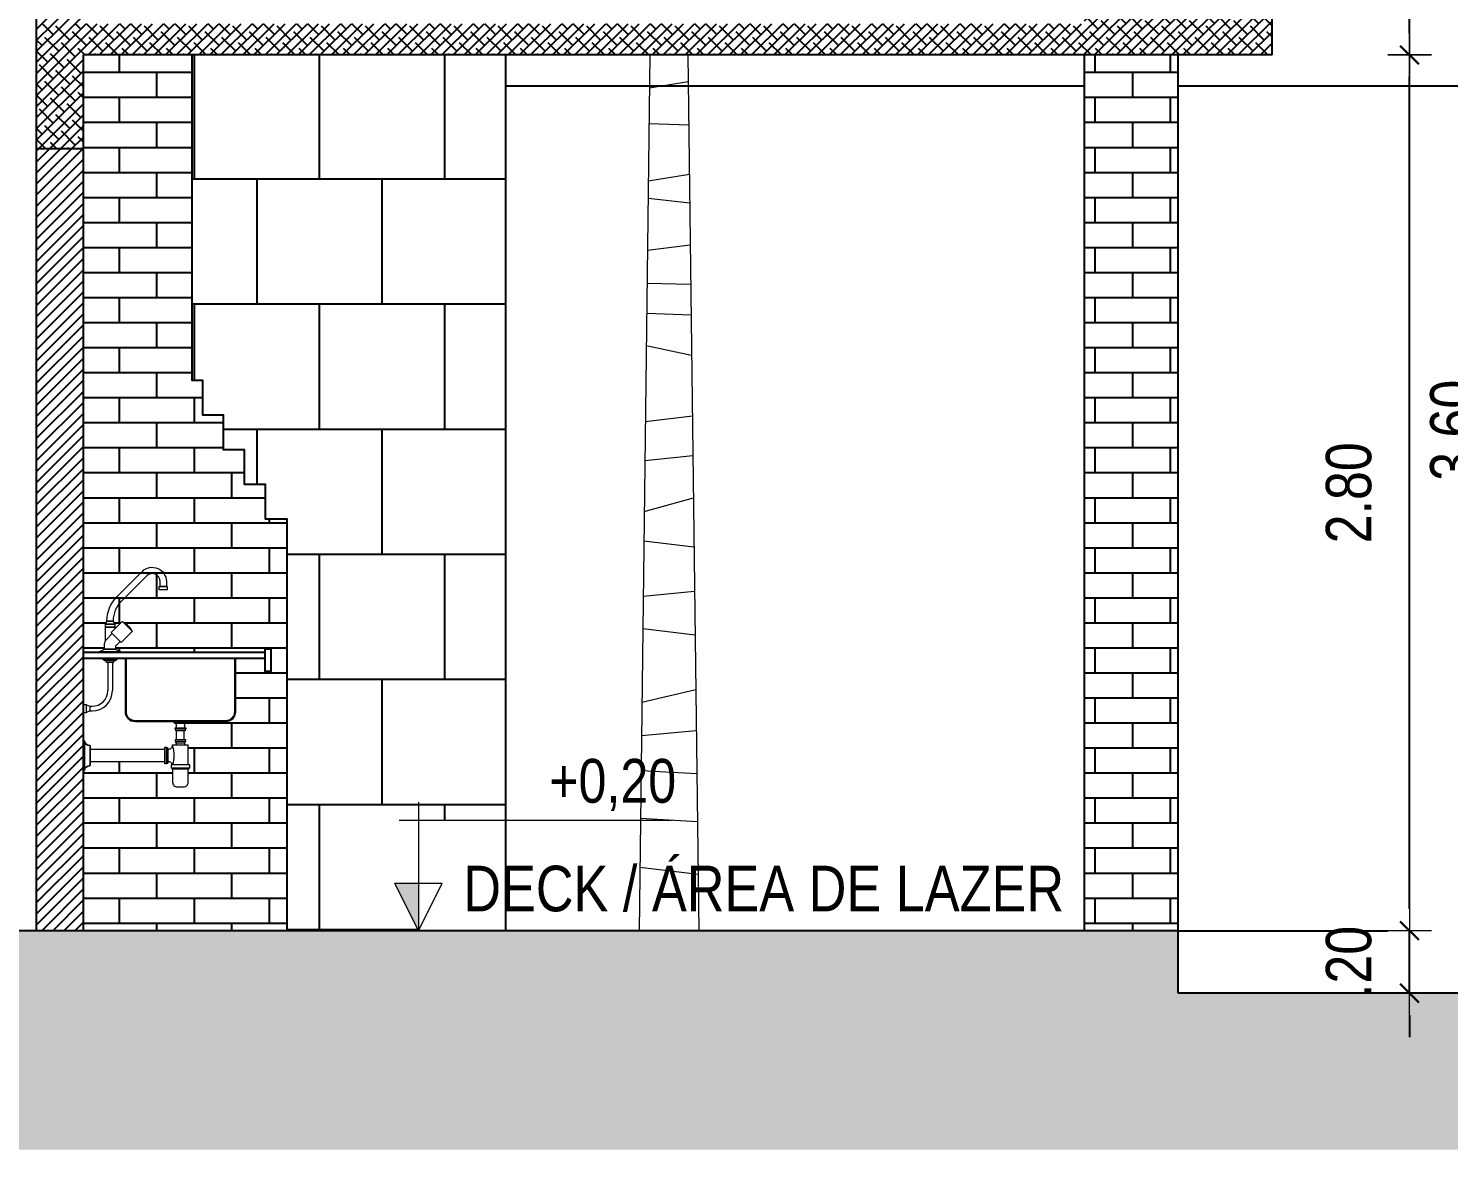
# Model space of a CAD drawing. Header units: millimetres. Extents: x -6300 to 1991, y -4770 to 4545.
# Drawn here: x 1422.363 to 1426.904, y 94.66 to 98.245 of the extents above; entities that cross this region are included whole.
import ezdxf
from ezdxf.enums import TextEntityAlignment as Align

# ---------------------------------------------------------------- set-up
doc = ezdxf.new("R2010")
doc.units = ezdxf.units.MM
doc.header["$LTSCALE"] = 20
doc.header["$MEASUREMENT"] = 0
doc.linetypes.add('HIDDEN2', pattern=[0.1875, 0.125, -0.0625])
doc.layers.get('0').update_dxf_attribs({"linetype": 'CONTINUOUS'})
doc.layers.get('DEFPOINTS').update_dxf_attribs({"linetype": 'CONTINUOUS'})
for name, color, linetype, lineweight in [('AMBIENTACIÓN', 3, 'CONTINUOUS', 0), ('E-Cta-W', 7, 'CONTINUOUS', 20), ('E-Pen-C', 4, 'CONTINUOUS', 15), ('E-Pen-G', 3, 'CONTINUOUS', 30), ('E-Txt-W', 7, 'CONTINUOUS', 20)]:
    doc.layers.add(name, color=color, linetype=linetype, lineweight=lineweight)
for name, color, linetype in [('COTA', 7, 'CONTINUOUS'), ('E-pen-y', 2, 'CONTINUOUS'), ('E-txt-g', 3, 'CONTINUOUS')]:
    doc.layers.add(name, color=color, linetype=linetype)
doc.styles.add('F2', font='ARIALN.TTF')
doc.styles.add('REG60', font='romans.shx', dxfattribs={"width": 0.8, "height": 0.15})
doc.styles.add('REG80', font='romans.shx', dxfattribs={"width": 0.8, "height": 0.2})
doc.dimstyles.new('DIMENSION-1', dxfattribs={"dimtxt": 0.145, "dimasz": 0.07, "dimexe": 1, "dimexo": 0, "dimgap": 0.12, "dimtad": 1, "dimzin": 7, "dimdsep": 46, "dimtxsty": 'F2', "dimblk1": 'TRACO', "dimblk2": 'TRACO', "dimsah": 1, "dimcen": 1, "dimse1": 1, "dimse2": 1, "dimclrd": 4, "dimclre": 256, "dimclrt": 4, "dimadec": 8, "dimazin": 0, "dimtfac": 1, "dimtix": 1, "dimtmove": 2, "dimatfit": 3, "dimldrblk": 'TRACO', "dimfxl": 1, "dimtolj": 1, "dimtzin": 0, "dimarcsym": 0})
pattern_1 = [(0, (144.29405, -69.83677), (0, 0.08001), []), (90, (144.29405, -69.83677), (-0.12, 0.08001), [0.08001, -0.08001])]

# ---------------------------------------------------------------- blocks, each defined once
blk = doc.blocks.new('TXT-AMB75')
at = {"layer": 'E-txt-g', "style": 'REG80', "width": 0.8, "flags": 8}
blk.add_attdef('TXT', text='', height=0.2, dxfattribs=at).set_placement((0.0055, 0.2964), align=Align.CENTER)
at = {"layer": 'E-Txt-W', "style": 'REG60', "width": 0.8, "flags": 8}
blk.add_attdef('TXT', text='', height=0.15, dxfattribs=at).set_placement((0.0055, 0.0271), align=Align.CENTER)
blk = doc.blocks.new('Ind-Nivel-CT2')
at = {"color": 4}
for p, q in [((0, 0.5868), (0, 0)), ((-0.0885, 0.5046), (1.16, 0.5046)), ((-0.1089, 0.2177), (0, 0)), ((-0.1089, 0.2177), (0.1089, 0.2177)), ((0, 0), (0.1089, 0.2177))]:
    blk.add_line(p, q, dxfattribs=at)
blk.add_solid([(-0.1089, 0.2177), (0, 0.2177), (0, 0)], dxfattribs=at)
at = {"color": 4, "style": 'F2'}
blk.add_attdef('NIVEL1', (0.1617, 0.6014), '', height=0.2, dxfattribs=at)
blk = doc.blocks.new('TRACO')
at = {"layer": 'E-Pen-C'}
for p, q in [((0, 1), (0, -1)), ((-1, 0), (1, 0))]:
    blk.add_line(p, q, dxfattribs=at)
at = {"layer": 'E-Pen-G'}
blk.add_line((-0.424, -0.424), (0.424, 0.424), dxfattribs=at)
blk = doc.blocks.new('*D619')
at = {"layer": 'COTA', "color": 4, "linetype": 'Continuous', "lineweight": -2}
for p, q in [((1426.7789, 95.4296), (1426.7789, 95.4996)), ((1426.7789, 95.1596), (1426.7789, 95.3596)), ((1426.7789, 95.0896), (1426.7789, 95.0196))]:
    blk.add_line(p, q, dxfattribs=at)
at = {"layer": 'DEFPOINTS', "color": 0, "linetype": 'Continuous'}
for p in [(1426.0393, 95.3596), (1426.7789, 95.3596), (1426.0393, 95.1596)]:
    blk.add_point(p, dxfattribs=at)
at = {"layer": 'COTA', "color": 4, "linetype": 'Continuous', "lineweight": -2, "xscale": 0.07, "yscale": 0.07, "zscale": 0.07}
for p, rotation in [((1426.7789, 95.3596), 270), ((1426.7789, 95.1596), 90)]:
    blk.add_blockref('TRACO', p, dxfattribs=dict(at, rotation=rotation))
at = {"layer": 'COTA', "color": 4, "linetype": 'Continuous', "insert": (1426.5848, 95.2596), "char_height": 0.145, "attachment_point": 5, "rotation": 90, "style": 'F2'}
blk.add_mtext('\\A1;.20', dxfattribs=at)
blk = doc.blocks.new('*D620')
at = {"layer": 'COTA', "color": 4, "linetype": 'Continuous', "lineweight": -2}
blk.add_line((1426.7789, 95.4296), (1426.7789, 98.0896), dxfattribs=at)
at = {"layer": 'DEFPOINTS', "color": 0, "linetype": 'Continuous'}
for p in [(1426.3393, 98.1596), (1426.7789, 98.1596), (1426.0393, 95.3596)]:
    blk.add_point(p, dxfattribs=at)
at = {"layer": 'COTA', "color": 4, "linetype": 'Continuous', "lineweight": -2, "xscale": 0.07, "yscale": 0.07, "zscale": 0.07}
for p, rotation in [((1426.7789, 98.1596), 90), ((1426.7789, 95.3596), 270)]:
    blk.add_blockref('TRACO', p, dxfattribs=dict(at, rotation=rotation))
at = {"layer": 'COTA', "color": 4, "linetype": 'Continuous', "insert": (1426.5848, 96.7596), "char_height": 0.145, "attachment_point": 5, "rotation": 90, "style": 'F2'}
blk.add_mtext('\\A1;2.80', dxfattribs=at)
blk = doc.blocks.new('*D621')
at = {"layer": 'COTA', "color": 4, "linetype": 'Continuous', "lineweight": -2}
blk.add_line((1426.7789, 98.2296), (1426.7789, 98.5896), dxfattribs=at)
at = {"layer": 'DEFPOINTS', "color": 0, "linetype": 'Continuous'}
for p in [(1426.4393, 98.6596), (1426.7789, 98.6596), (1426.3393, 98.1596)]:
    blk.add_point(p, dxfattribs=at)
at = {"layer": 'COTA', "color": 4, "linetype": 'Continuous', "lineweight": -2, "xscale": 0.07, "yscale": 0.07, "zscale": 0.07}
for p, rotation in [((1426.7789, 98.6596), 90), ((1426.7789, 98.1596), 270)]:
    blk.add_blockref('TRACO', p, dxfattribs=dict(at, rotation=rotation))
at = {"layer": 'COTA', "color": 4, "linetype": 'Continuous', "insert": (1426.5848, 98.4096), "char_height": 0.145, "attachment_point": 5, "rotation": 90, "style": 'F2'}
blk.add_mtext('\\A1;.50', dxfattribs=at)
blk = doc.blocks.new('*D623')
at = {"layer": 'COTA', "color": 4, "linetype": 'Continuous', "lineweight": -2}
blk.add_line((1427.1122, 98.6896), (1427.1122, 95.2296), dxfattribs=at)
at = {"layer": 'DEFPOINTS', "color": 0, "linetype": 'Continuous'}
for p in [(1426.4393, 98.7596), (1426.0393, 95.1596), (1427.1122, 95.1596)]:
    blk.add_point(p, dxfattribs=at)
at = {"layer": 'COTA', "color": 4, "linetype": 'Continuous', "lineweight": -2, "xscale": 0.07, "yscale": 0.07, "zscale": 0.07}
for p, rotation in [((1427.1122, 98.7596), 90), ((1427.1122, 95.1596), 270)]:
    blk.add_blockref('TRACO', p, dxfattribs=dict(at, rotation=rotation))
at = {"layer": 'COTA', "color": 4, "linetype": 'Continuous', "insert": (1426.9181, 96.9596), "char_height": 0.145, "attachment_point": 5, "rotation": 90, "style": 'F2'}
blk.add_mtext('\\A1;3.60', dxfattribs=at)

msp = doc.modelspace()

# ---------------------------------------------------------------- hatches: boundary and pattern name
at = {"layer": 'COTA', "linetype": 'Continuous'}
h = msp.add_hatch(dxfattribs=at)
h.set_pattern_fill('ANSI31', color=8, scale=0.2, style=0)
h.set_pattern_definition([(45, (144.29405, -69.83677), (-0.01767766953, 0.01767766953), [])])
h.paths.add_polyline_path([(1426.4393, 98.6596), (1426.4393, 98.7596), (1426.1893, 98.7596), (1426.1893, 98.6596)])
h.paths.add_polyline_path([(1422.3893, 98.2596), (1422.5393, 98.2596), (1422.5393, 98.7596), (1422.3893, 98.7596)])
h.paths.add_polyline_path([(1422.3893, 95.3596), (1422.5393, 95.3596), (1422.5393, 97.8596), (1422.3893, 97.8596)])
h = msp.add_hatch(dxfattribs=at)
h.set_pattern_fill('ANSI38', color=8, scale=0.2, style=0)
h.set_pattern_definition([(45, (144.29405, -69.83677), (-0.01767766953, 0.01767766953), []), (135, (144.29405, -69.83677), (-0.0530330086, 0.01767766953), [0.0625, -0.0375])])
h.paths.add_polyline_path([(1426.3393, 98.6596), (1426.1893, 98.6596), (1426.1893, 98.2596), (1424.411, 98.2596), (1424.411, 98.1596), (1426.3393, 98.1596)])
h.paths.add_polyline_path([(1425.8893, 98.4196), (1425.7393, 98.4274), (1425.7393, 98.2596), (1426.1893, 98.2596), (1426.1893, 98.3596), (1425.8893, 98.3596)], flags=17)
h.paths.add_polyline_path([(1424.411, 98.2596), (1422.3893, 98.2596), (1422.3893, 97.8596), (1422.5393, 97.8596), (1422.5393, 98.1596), (1424.411, 98.1596)])
h = msp.add_hatch(dxfattribs=at)
h.set_pattern_fill('AR-BRSTD', color=8, scale=0.03, style=0)
h.set_pattern_definition(pattern_1)
h.paths.add_polyline_path([(1422.886, 98.1596), (1422.5393, 98.1596), (1422.5393, 96.2496), (1422.5893, 96.2496), (1422.5893, 96.2516), (1422.6068, 96.2596), (1422.6068, 96.2763, -0.127017), (1422.6093, 96.286), (1422.6093, 96.3296), (1422.6093, 96.3396), (1422.6143, 96.3496), (1422.6343, 96.3496), (1422.6393, 96.3396), (1422.6393, 96.3296), (1422.6393, 96.3242), (1422.6634, 96.3482, -0.141099), (1422.6952, 96.3164), (1422.6598, 96.2811), (1422.6424, 96.2707, 0.198912), (1422.6418, 96.2693), (1422.6418, 96.2596), (1422.6637, 96.2496), (1423.1193, 96.2496), (1423.1193, 96.2596), (1423.1393, 96.2596), (1423.1393, 96.1896), (1423.1193, 96.1896), (1423.1193, 96.2296), (1423.0243, 96.2296), (1423.0243, 96.0596, -0.414214), (1422.9943, 96.0296), (1422.8743, 96.0296), (1422.8743, 96.0276), (1422.8723, 96.0276, -0.236068), (1422.8683, 96.0256), (1422.8683, 96.0236), (1422.8613, 96.0236), (1422.8638, 96.0221), (1422.8638, 96.0161), (1422.8613, 96.0146), (1422.8638, 96.0131), (1422.8638, 96.0086), (1422.8663, 96.0086), (1422.8663, 95.9986), (1422.8613, 95.9986), (1422.8613, 95.9703), (1422.8663, 95.9703), (1422.8663, 95.9603), (1422.8613, 95.9603), (1422.8643, 95.9585), (1422.8643, 95.9591), (1422.8613, 95.9573), (1422.8663, 95.9543), (1422.8743, 95.9543), (1422.8743, 95.8899), (1422.8793, 95.8899), (1422.8793, 95.8799), (1422.8792, 95.8799, 0.4693), (1422.8743, 95.8739), (1422.8743, 95.8344, -0.414214), (1422.8593, 95.8194), (1422.8393, 95.8194, -0.414214), (1422.8243, 95.8344), (1422.8243, 95.8758, 0.365989), (1422.8193, 95.8799), (1422.8193, 95.8899), (1422.8243, 95.8899, 0.302776), (1422.8093, 95.8999), (1422.8093, 95.8949), (1422.8043, 95.8929), (1422.7993, 95.8929), (1422.7993, 95.8999), (1422.5623, 95.8999), (1422.5623, 95.8881), (1422.5593, 95.8881), (1422.5593, 95.8871, 0.414214), (1422.5422, 95.87), (1422.5393, 95.3596), (1423.1893, 95.3596), (1423.1893, 96.6765), (1423.1201, 96.6765), (1423.1201, 96.7873), (1423.0532, 96.7873), (1423.0532, 96.898), (1422.9863, 96.898), (1422.9863, 97.0087), (1422.9194, 97.0087), (1422.9194, 97.1195), (1422.886, 97.1195)])
h.paths.add_polyline_path([(1422.7818, 96.4596), (1422.8068, 96.4596), (1422.8068, 96.4496), (1422.7818, 96.4496)], flags=16)
h = msp.add_hatch(dxfattribs=at)
h.set_pattern_fill('AR-B88', color=8, scale=0.05, style=0)
h.set_pattern_definition([(0, (144.29405, -69.83677), (0, 0.4), []), (90, (144.29405, -69.83677), (-0.2, 0.4), [0.4, -0.4])])
h.paths.add_polyline_path([(1423.8893, 98.1596), (1422.886, 98.1596), (1422.886, 97.1195), (1422.9194, 97.1195), (1422.9194, 97.0087), (1422.9863, 97.0087), (1422.9863, 96.898), (1423.0532, 96.898), (1423.0532, 96.7873), (1423.1201, 96.7873), (1423.1201, 96.6765), (1423.1893, 96.6765), (1423.1893, 95.3596), (1423.6101, 95.3596), (1423.5339, 95.512), (1423.6101, 95.512), (1423.6101, 95.7128), (1423.8893, 95.7128)])
h = msp.add_hatch(dxfattribs=at)
h.set_pattern_fill('AR-BRSTD', color=8, scale=0.03, style=0)
h.set_pattern_definition(pattern_1)
h.paths.add_polyline_path([(1425.7393, 95.3596), (1426.0393, 95.3596), (1426.0393, 98.1596), (1425.7393, 98.1596)])
h = msp.add_hatch(dxfattribs=at)
h.set_pattern_fill('ANSI38', color=8, scale=0.4, style=0)
h.set_pattern_definition([(45, (144.29405, -69.83677), (-0.035355339, 0.035355339), []), (135, (144.29405, -69.83677), (-0.1060660172, 0.035355339), [0.125, -0.075])])
h.paths.add_polyline_path([(1444.5863, 95.1596), (1443.3893, 95.1596), (1443.3893, 95.2596), (1431.0393, 95.2596), (1431.0393, 95.1596), (1426.0393, 95.1596), (1426.0393, 95.3596), (1421.8862, 95.3596), (1421.8862, 94.6596), (1444.5863, 94.6596)])

# ---------------------------------------------------------------- linework, layer by layer
at = {"layer": 'AMBIENTACIÓN', "color": 8, "lineweight": 13}
for p, q in [((1424.3499, 98.1596, 3.6436), (1424.3156, 95.3596, 3.6436)), ((1424.4717, 98.1596, 3.6436), (1424.5064, 95.3596, 3.6436)), ((1424.3486, 98.0544, 3.6436), (1424.4727, 98.0747, 3.6436)), ((1424.4745, 97.935, 3.6436), (1424.3472, 97.9397, 3.6436)), ((1424.345, 97.7577, 3.6436), (1424.4764, 97.7781, 3.6436)), ((1424.4775, 97.6856, 3.6436), (1424.3443, 97.701, 3.6436)), ((1424.3423, 97.5354, 3.6436), (1424.4792, 97.5527, 3.6436)), ((1424.4808, 97.4257, 3.6436), (1424.341, 97.429, 3.6436)), ((1424.3398, 97.3345, 3.6436), (1424.482, 97.3283, 3.6436)), ((1424.4836, 97.1985, 3.6436), (1424.3385, 97.2297, 3.6436)), ((1424.3356, 96.9876, 3.6436), (1424.486, 97.0055, 3.6436)), ((1424.4875, 96.8784, 3.6436), (1424.334, 96.8619, 3.6436)), ((1424.3321, 96.7001, 3.6436), (1424.4892, 96.7439, 3.6436)), ((1424.4912, 96.5859, 3.6436), (1424.3309, 96.6054, 3.6436)), ((1424.3287, 96.4293, 3.6436), (1424.4929, 96.4448, 3.6436)), ((1424.4947, 96.304, 3.6436), (1424.3275, 96.3252, 3.6436)), ((1424.3246, 96.0899, 3.6436), (1424.4968, 96.1307, 3.6436)), ((1424.4984, 95.9984, 3.6436), (1424.3233, 95.9821, 3.6436)), ((1424.3219, 95.8713, 3.6436), (1424.5001, 95.8622, 3.6436)), ((1424.502, 95.7081, 3.6436), (1424.32, 95.718, 3.6436)), ((1424.3181, 95.563, 3.6436), (1424.5041, 95.5399, 3.6436))]:
    msp.add_line(p, q, dxfattribs=at)
at = {"layer": 'COTA', "color": 5, "linetype": 'Continuous'}
for p, q in [((1422.3893, 95.3596, 3.6436), (1422.3893, 98.7596, 3.6436)), ((1426.3393, 98.1596, 3.3971), (1426.3393, 98.6596, 3.3971)), ((1422.5393, 95.3596, 3.3971), (1422.5393, 98.1596, 3.3971)), ((1426.3393, 98.1596, 3.6436), (1422.5393, 98.1596, 3.6436)), ((1422.5393, 97.8596, 3.6436), (1422.3893, 97.8596, 3.6436))]:
    msp.add_line(p, q, dxfattribs=at)
at = {"layer": 'COTA', "color": 7, "linetype": 'Continuous'}
msp.add_line((1423.8893, 95.3596, 3.3971), (1423.8893, 98.1596, 3.3971), dxfattribs=at)
at = {"layer": 'COTA', "color": 2, "linetype": 'Continuous'}
for p, q in [((1425.7393, 95.3596, 3.3971), (1425.7393, 98.1596, 3.3971)), ((1426.0393, 95.3596, 4.4337), (1426.0393, 98.1596, 4.4337))]:
    msp.add_line(p, q, dxfattribs=at)
at = {"layer": 'COTA', "color": 8, "linetype": 'Continuous'}
for p, q in [((1425.7393, 98.0596, 3.4609), (1423.8893, 98.0596, 3.3971)), ((1429.7393, 98.0596, 3.5988), (1426.0393, 98.0596, 3.4712))]:
    msp.add_line(p, q, dxfattribs=at)
at = {"layer": 'COTA', "color": 1, "linetype": 'Continuous'}
for p, q in [((1426.0393, 95.3596, 3.6436), (1421.8862, 95.3596, 3.6436)), ((1426.0393, 95.1596, 4.4337), (1426.0393, 95.3596, 4.4337)), ((1431.0393, 95.1596, 3.6436), (1426.0393, 95.1596, 3.6436))]:
    msp.add_line(p, q, dxfattribs=at)
at = {"layer": 'COTA', "color": 8, "linetype": 'HIDDEN2'}
msp.add_line((1426.0393, 95.3596, 3.6436), (1426.7089, 95.3596, 3.6436), dxfattribs=at)
at = {"layer": 'COTA', "color": 6, "linetype": 'Continuous', "elevation": 3.6436}
msp.add_lwpolyline([(1422.886, 98.1596), (1422.886, 97.1195), (1422.9194, 97.1195), (1422.9194, 97.0087), (1422.9863, 97.0087), (1422.9863, 96.898), (1423.0532, 96.898), (1423.0532, 96.7873), (1423.1201, 96.7873), (1423.1201, 96.6765), (1423.1893, 96.6765), (1423.1893, 95.3596)], dxfattribs=at)
at = {"layer": 'E-Pen-C', "color": 7}
for p, q in [((1422.6647, 96.3468, 3.3971), (1422.6947, 96.3169, 3.3971)), ((1422.6093, 96.286, 3.3971), (1422.6093, 96.3396, 3.3971)), ((1422.5893, 96.2496, 3.3971), (1422.6593, 96.2496, 3.3971)), ((1422.6053, 96.2256, 3.3971), (1422.6433, 96.2256, 3.3971)), ((1422.6053, 96.2236, 3.3971), (1422.6053, 96.2256, 3.3971)), ((1422.6053, 96.2236, 3.3971), (1422.6433, 96.2236, 3.3971)), ((1422.6168, 96.2186, 3.3971), (1422.6168, 96.1271, 3.3971)), ((1422.6318, 96.2186, 3.3971), (1422.6318, 96.1271, 3.3971)), ((1422.6433, 96.2236, 3.3971), (1422.6433, 96.2256, 3.3971)), ((1422.5593, 96.0771, 3.3971), (1422.5668, 96.0771, 3.3971)), ((1422.5593, 96.0621, 3.3971), (1422.5668, 96.0621, 3.3971)), ((1422.8303, 96.0256, 3.3971), (1422.8683, 96.0256, 3.3971)), ((1422.8303, 96.0236, 3.3971), (1422.8303, 96.0256, 3.3971)), ((1422.8303, 96.0236, 3.3971), (1422.8683, 96.0236, 3.3971)), ((1422.8373, 95.9703, 3.3971), (1422.8373, 95.9986, 3.3971)), ((1422.8613, 95.9703, 3.3971), (1422.8613, 95.9986, 3.3971)), ((1422.8683, 96.0236, 3.3971), (1422.8683, 96.0256, 3.3971)), ((1422.7993, 95.9393, 3.3971), (1422.5623, 95.9393, 3.3971)), ((1422.8243, 95.9543, 3.3971), (1422.8743, 95.9543, 3.3971)), ((1422.8243, 95.9493, 3.3971), (1422.8243, 95.9543, 3.3971)), ((1422.8343, 95.9603, 3.3971), (1422.8343, 95.9653, 3.3971)), ((1422.8343, 95.9603, 3.3971), (1422.8643, 95.9603, 3.3971)), ((1422.8643, 95.9603, 3.3971), (1422.8643, 95.9653, 3.3971)), ((1422.8743, 95.8899, 3.3971), (1422.8743, 95.9543, 3.3971)), ((1422.7993, 95.8999, 3.3971), (1422.5623, 95.8999, 3.3971)), ((1422.8043, 95.8949, 3.3971), (1422.8093, 95.8949, 3.3971))]:
    msp.add_line(p, q, dxfattribs=at)
at = {"layer": 'E-Pen-C', "color": 7, "elevation": 3.3971}
for points in [[(1422.7843, 96.4765, 0.664582), (1422.7418, 96.4944), (1422.7314, 96.4839), (1422.6607, 96.4132, 0.198912), (1422.6343, 96.3496), (1422.6143, 96.3496, -0.198912), (1422.6465, 96.4274), (1422.7172, 96.4981), (1422.7276, 96.5085, -0.666179), (1422.8043, 96.4765), (1422.8043, 96.4596), (1422.7843, 96.4596)], [(1422.628, 96.3129), (1422.6623, 96.3472, -0.198912), (1422.6637, 96.3477, -0.131749), (1422.6647, 96.3475, -0.131459), (1422.6944, 96.3178, -0.22434), (1422.6946, 96.3161, -0.107064), (1422.6941, 96.3153), (1422.6598, 96.2811)], [(1422.6127, 96.2905), (1422.6315, 96.3093), (1422.6563, 96.2846), (1422.6424, 96.2707, 0.198912), (1422.6418, 96.2693), (1422.6418, 96.2596), (1422.6068, 96.2596), (1422.6068, 96.2763, -0.198912)], [(1422.6093, 96.3296), (1422.6393, 96.3296), (1422.6393, 96.3242), (1422.628, 96.3129), (1422.6315, 96.3093), (1422.6127, 96.2905, 0.070124), (1422.6093, 96.286)], [(1422.5623, 95.9491, 0.414214), (1422.5603, 95.9511), (1422.5593, 95.9511), (1422.5593, 95.9521, -0.378105), (1422.5423, 95.9671), (1422.5393, 95.9671), (1422.5393, 95.8721), (1422.5423, 95.8721, -0.378105), (1422.5593, 95.8871), (1422.5593, 95.8881), (1422.5603, 95.8881, 0.414214), (1422.5623, 95.8901)], [(1422.5423, 95.9671, 0.378105), (1422.5593, 95.9521), (1422.5593, 95.8871, 0.378105), (1422.5423, 95.8721)], [(1422.8093, 95.9393, 0.302776), (1422.8243, 95.9493, -0.125347), (1422.8243, 95.8899, 0.302776), (1422.8093, 95.8999)], [(1422.8243, 95.8344, 0.414214), (1422.8393, 95.8194), (1422.8593, 95.8194, 0.414214), (1422.8743, 95.8344), (1422.8743, 95.8758), (1422.8243, 95.8758)]]:
    msp.add_lwpolyline(points, format="xyb", close=True, dxfattribs=at)
for points in [[(1422.7818, 96.4596), (1422.8068, 96.4596), (1422.8068, 96.4496), (1422.7818, 96.4496)], [(1422.6143, 96.3496), (1422.6343, 96.3496), (1422.6393, 96.3396), (1422.6093, 96.3396)], [(1422.6093, 96.3396), (1422.6393, 96.3396), (1422.6393, 96.3296), (1422.6093, 96.3296)], [(1422.6068, 96.2596), (1422.6418, 96.2596), (1422.6593, 96.2516), (1422.5893, 96.2516)], [(1422.5893, 96.2516), (1422.6593, 96.2516), (1422.6593, 96.2496), (1422.5893, 96.2496)], [(1422.5993, 96.2296), (1422.6493, 96.2296), (1422.6493, 96.2276), (1422.5993, 96.2276)], [(1422.6363, 96.2236), (1422.6123, 96.2236), (1422.6123, 96.2186), (1422.6363, 96.2186)], [(1422.5393, 96.0821), (1422.5393, 96.0571), (1422.5493, 96.0571), (1422.5493, 96.0821)], [(1422.5493, 96.0821), (1422.5593, 96.0771), (1422.5593, 96.0621), (1422.5493, 96.0571)], [(1422.8243, 96.0296), (1422.8743, 96.0296), (1422.8743, 96.0276), (1422.8243, 96.0276)], [(1422.8663, 96.0036), (1422.8323, 96.0036), (1422.8323, 96.0086), (1422.8663, 96.0086)], [(1422.5393, 95.9671), (1422.5423, 95.9671), (1422.5423, 95.8721), (1422.5393, 95.8721)], [(1422.8043, 95.8929), (1422.7993, 95.8929), (1422.7993, 95.9463), (1422.8043, 95.9463)], [(1422.8043, 95.9443), (1422.8093, 95.9443), (1422.8093, 95.8949), (1422.8043, 95.8949)], [(1422.8663, 95.9703), (1422.8323, 95.9703), (1422.8323, 95.9653), (1422.8663, 95.9653)], [(1422.8193, 95.8899), (1422.8193, 95.8799), (1422.8793, 95.8799), (1422.8793, 95.8899)]]:
    msp.add_lwpolyline(points, close=True, dxfattribs=at)
for points in [[(1422.8643, 96.0036), (1422.8643, 95.9986), (1422.8343, 95.9986), (1422.8343, 96.0036)], [(1422.8373, 96.0236), (1422.8348, 96.0221), (1422.8373, 96.0206), (1422.8348, 96.0191), (1422.8373, 96.0176), (1422.8348, 96.0161), (1422.8373, 96.0146), (1422.8348, 96.0131), (1422.8373, 96.0116), (1422.8348, 96.0101), (1422.8373, 96.0086)], [(1422.8613, 96.0236), (1422.8638, 96.0221), (1422.8613, 96.0206), (1422.8638, 96.0191), (1422.8613, 96.0176), (1422.8638, 96.0161), (1422.8613, 96.0146), (1422.8638, 96.0131), (1422.8613, 96.0116), (1422.8638, 96.0101), (1422.8613, 96.0086)], [(1422.8373, 95.9603), (1422.8348, 95.9588), (1422.8373, 95.9573), (1422.8348, 95.9558), (1422.8373, 95.9543)], [(1422.8613, 95.9603), (1422.8638, 95.9588), (1422.8613, 95.9573), (1422.8638, 95.9558), (1422.8613, 95.9543)]]:
    msp.add_lwpolyline(points, dxfattribs=at)
at = {"layer": 'E-Pen-C', "color": 7}
for centre, radius, start, end in [((1422.6053, 96.2306, 3.3971), 0.005, 216.8699, 270), ((1422.6433, 96.2306, 3.3971), 0.005, 270, 323.1301), ((1422.5668, 96.1271, 3.3971), 0.05, 270, 0), ((1422.5668, 96.1271, 3.3971), 0.065, 270, 0), ((1422.8303, 96.0306, 3.3971), 0.005, 216.8699, 270), ((1422.8683, 96.0306, 3.3971), 0.005, 270, 323.1301), ((1422.8194, 95.8749, 3.3971), 0.005, 10.5627, 90.9709), ((1422.8792, 95.8749, 3.3971), 0.005, 89.0291, 169.4373)]:
    msp.add_arc(centre, radius, start, end, dxfattribs=at)
at = {"layer": 'E-Pen-G', "color": 7, "elevation": 3.3971}
msp.add_lwpolyline([(1422.6743, 96.2296), (1422.6743, 96.0596, 0.414214), (1422.7043, 96.0296), (1422.9943, 96.0296, 0.414214), (1423.0243, 96.0596), (1423.0243, 96.2296)], format="xyb", dxfattribs=at)
at = {"layer": 'E-pen-y', "color": 7}
for p, q in [((1422.5393, 96.2496, 3.3971), (1423.1193, 96.2496, 3.3971)), ((1423.1193, 96.2296, 3.3971), (1422.5393, 96.2296, 3.3971))]:
    msp.add_line(p, q, dxfattribs=at)
at = {"layer": 'E-pen-y', "color": 7, "elevation": 3.3971}
msp.add_lwpolyline([(1423.1393, 96.2596), (1423.1193, 96.2596), (1423.1193, 96.1896), (1423.1393, 96.1896)], close=True, dxfattribs=at)

# ---------------------------------------------------------------- block references
ref = msp.add_blockref('TXT-AMB75', (1424.71, 95.2054, 9.464), dxfattribs=dict(xscale=0.7290000000000001, yscale=0.7290000000000001, zscale=0.7290000000000001))
ref.add_attrib('TXT', 'DECK / ÁREA DE LAZER', dxfattribs={"layer": 'E-txt-g', "color": 2, "height": 0.1458, "style": 'F2'}).set_placement((1424.714, 95.4215, 9.464), align=Align.CENTER)
at = {"layer": 'E-Cta-W'}
ref = msp.add_blockref('Ind-Nivel-CT2', (1423.6101, 95.3596, 3.6436), dxfattribs=dict(at, xscale=0.7, yscale=0.7, zscale=0.7))
ref.add_attrib('NIVEL1', '    +0,20', (1423.85, 95.7687, 3.6436), dxfattribs={"layer": '0', "height": 0.14, "style": 'F2'})

# ---------------------------------------------------------------- dimensions: what is measured, and where the dimension line sits
at = {"layer": 'COTA', "color": 7, "linetype": 'Continuous'}
for base, p1, p2, angle, picture, middle in [((1427.1122, 95.1596, 3.6436), (1426.4393, 98.7596, 3.6436), (1426.0393, 95.1596, 3.6436), 90, '*D623', (1426.9181, 96.9596, 3.6436)), ((1426.7789, 98.6596, 3.6436), (1426.3393, 98.1596, 3.6436), (1426.4393, 98.6596, 3.6436), 270, '*D621', (1426.5848, 98.4096, 3.6436)), ((1426.7789, 98.1596, 3.6436), (1426.0393, 95.3596, 3.6436), (1426.3393, 98.1596, 3.6436), 270, '*D620', (1426.5848, 96.7596, 3.6436))]:
    dim = msp.add_linear_dim(base=base, p1=p1, p2=p2, angle=angle, dimstyle='DIMENSION-1', override={"dimfxl": 0.1}, dxfattribs=at)
    dim.commit()
    dim.dimension.update_dxf_attribs({"geometry": picture, "text_midpoint": middle})
dim = msp.add_aligned_dim(p1=(1426.0393, 95.1596, 3.6436), p2=(1426.0393, 95.3596, 3.6436), distance=-0.7396, dimstyle='DIMENSION-1', override={"dimfxl": 0.1}, dxfattribs=at)
dim.commit()
dim.dimension.update_dxf_attribs({"geometry": '*D619', "text_midpoint": (1426.5848, 95.2596, 3.6436)})

doc.saveas('drawing.dxf')
